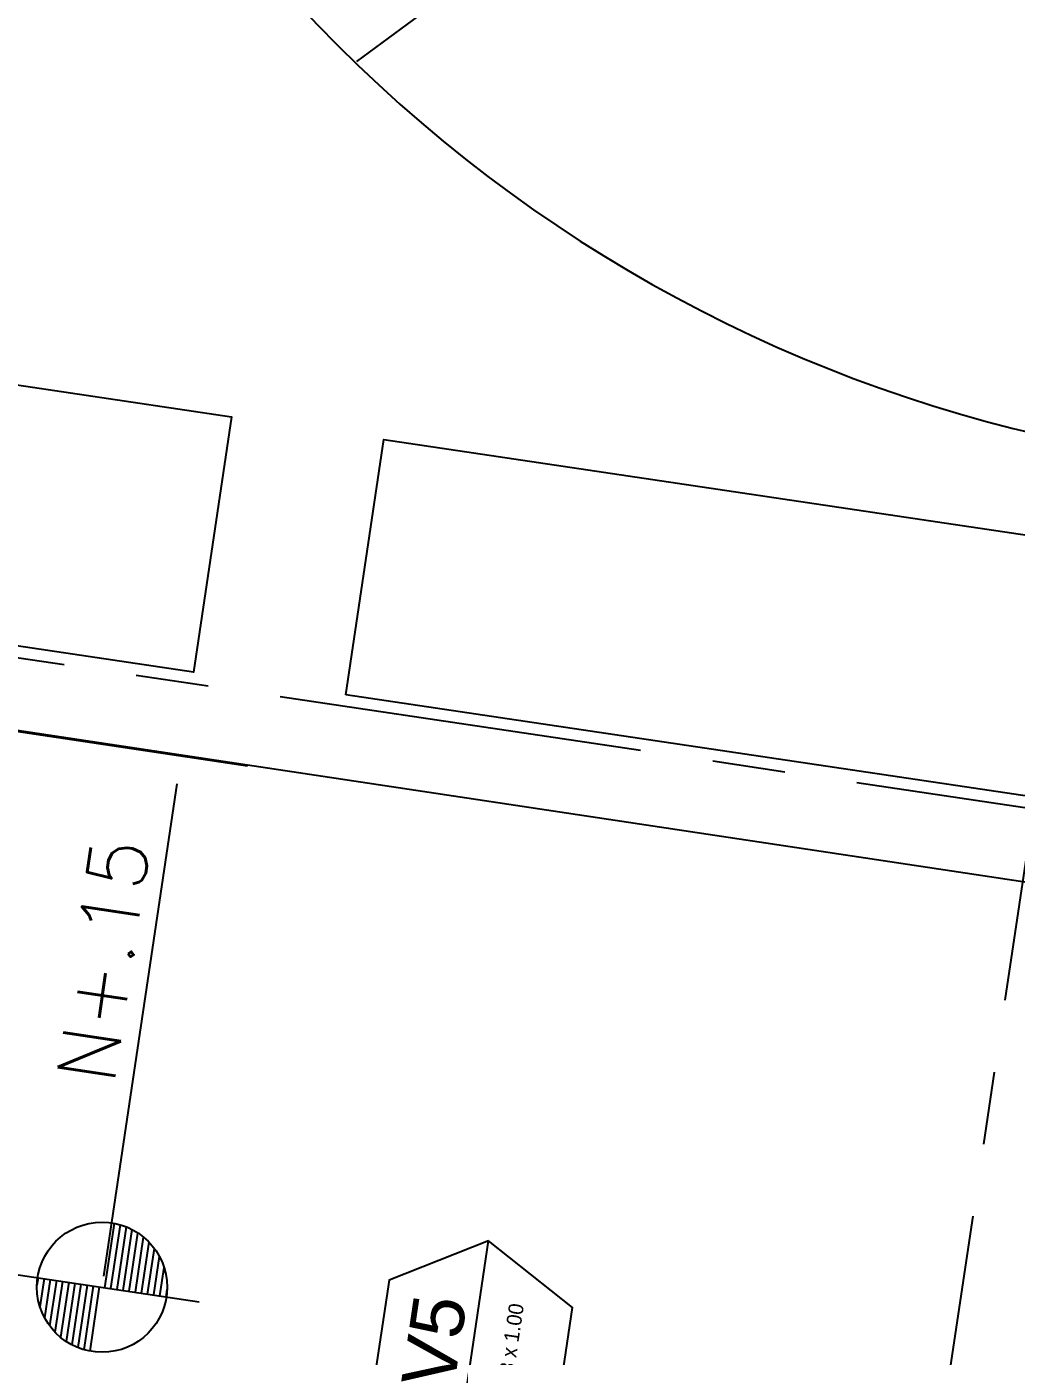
# Model space of a CAD drawing. Header units: millimetres. Extents: x 338 to 506, y 179 to 335.
# Drawn here: x 414.4 to 417.795, y 223.604 to 228.17 of the extents above; entities that cross this region are included whole.
import ezdxf
from ezdxf.enums import TextEntityAlignment as Align

# ---------------------------------------------------------------- set-up
doc = ezdxf.new("R2010")
doc.units = ezdxf.units.MM
for name, pattern in [('CENTER', [2, 1.25, -0.25, 0.25, -0.25]), ('DASHED2', [0.375, 0.25, -0.125]), ('HIDDEN', [0.375, 0.25, -0.125]), ('TRAZOS2', [9.525, 6.35, -3.175])]:
    doc.linetypes.add(name, pattern=pattern)
for name, color, linetype in [('DOORNOTE', 210, 'Continuous'), ('DOORNOTE___100', 210, 'Continuous'), ('EJES_DE_COLUMNA', 255, 'DASHED2'), ('MUROS', 32, 'Continuous'), ('PISO', 253, 'Continuous'), ('PROYECCION', 160, 'HIDDEN'), ('REJAS', 151, 'Continuous'), ('TEXTO', 7, 'Continuous'), ('TEXTOS', 7, 'Continuous')]:
    doc.layers.add(name, color=color, linetype=linetype)
doc.styles.add('ARIAL', font='txt', dxfattribs={"height": 1})
doc.styles.add('JUAN', font='txt', dxfattribs={"height": 0.135})
doc.styles.add('NOTAS', font='simplex.shx')

# ---------------------------------------------------------------- blocks, each defined once
blk = doc.blocks.new('*X724')
at = {"color": 0}
for p, q in [((3.3644, 4.875), (3.3824, 4.875)), ((3.3644, 4.86), (3.4337, 4.86)), ((3.3644, 4.845), (3.4583, 4.845)), ((3.3644, 4.83), (3.4758, 4.83)), ((3.3644, 4.815), (3.489, 4.815)), ((3.3644, 4.8), (3.4993, 4.8)), ((3.3644, 4.785), (3.5073, 4.785)), ((3.3644, 4.77), (3.5134, 4.77)), ((3.3644, 4.755), (3.5178, 4.755)), ((3.3644, 4.74), (3.5206, 4.74)), ((3.3644, 4.725), (3.522, 4.725))]:
    blk.add_line(p, q, dxfattribs=at)
blk = doc.blocks.new('*X723')
at = {"color": 0}
for p, q in [((3.3644, 4.875), (3.3824, 4.875)), ((3.3644, 4.86), (3.4337, 4.86)), ((3.3644, 4.845), (3.4583, 4.845)), ((3.3644, 4.83), (3.4758, 4.83)), ((3.3644, 4.815), (3.489, 4.815)), ((3.3644, 4.8), (3.4993, 4.8)), ((3.3644, 4.785), (3.5073, 4.785)), ((3.3644, 4.77), (3.5134, 4.77)), ((3.3644, 4.755), (3.5178, 4.755)), ((3.3644, 4.74), (3.5206, 4.74)), ((3.3644, 4.725), (3.522, 4.725))]:
    blk.add_line(p, q, dxfattribs=at)
blk = doc.blocks.new('*X943')
at = {"color": 0}
blk.add_line((49.3961, 77.0139), (49.1166, 77.2934), dxfattribs=at)
blk = doc.blocks.new('WWWDTAG')
at = {"layer": 'DOORNOTE'}
blk.add_line((-3.832, 0), (3.832, 0), dxfattribs=at)
blk.add_lwpolyline([(3.832, 0), (1.916, 3.318), (-1.916, 3.318), (-3.832, 0), (-1.916, -3.318), (1.916, -3.318)], close=True, dxfattribs=at)
at = {"layer": 'DOORNOTE', "style": 'ARIAL'}
for tag, p in [('DOORTYPE', (0, 1.391)), ('DOORNO.', (0, -1.59))]:
    blk.add_attdef(tag, text='', height=1.9, dxfattribs=at).set_placement(p, align=Align.MIDDLE)
blk = doc.blocks.new('EJES_ESTRUCTURALES')
at = {"layer": 'EJES_DE_COLUMNA', "color": 9, "linetype": 'CENTER'}
for p, q in [((678.14128, 131.2663), (678.14128, 199.7363)), ((661.47768, 169.90297), (759.37077, 169.90297))]:
    blk.add_line(p, q, dxfattribs=at)
blk = doc.blocks.new('A$C7152A42C')
for centre, radius, start, end in [((75.53771, 55.63801), 31.18038, 120.749982, 157.857706), ((53.17858, 74.38805), 5, 69.16676, 210.8678)]:
    blk.add_arc(centre, radius, start, end)
at = {"layer": 'PISO'}
blk.add_lwpolyline([(46.644, 59.71826), (59.58376, 59.71826), (59.60876, 89.55784), (46.694, 89.55784)], close=True, dxfattribs=at)
at = {"layer": 'PROYECCION', "linetype": 'TRAZOS2'}
blk.add_lwpolyline([(59.5954, 83.65779), (46.6704, 83.65784), (46.6704, 65.11826), (59.5954, 65.11822)], close=True, dxfattribs=at)
at = {"layer": 'REJAS', "color": 30}
for points in [[(46.96071, 81.6353), (47.84769, 81.6353), (47.84769, 77.53778), (46.96071, 77.53778)], [(46.96071, 77.00956), (47.84769, 77.00956), (47.84769, 72.91205), (46.96071, 72.91205)]]:
    blk.add_lwpolyline(points, close=True, dxfattribs=at)
at = {"layer": 'TEXTOS'}
for p, q in [((44.82579, 77.87408), (44.82579, 77.20071)), ((44.8641, 77.5374), (46.57327, 77.5374))]:
    blk.add_line(p, q, dxfattribs=at)
blk.add_circle((44.82579, 77.5374), 0.22338, dxfattribs=at)
at = {"layer": 'DOORNOTE___100', "color": 7}
ref = blk.add_blockref('WWWDTAG', (44.81104, 76.24885), dxfattribs=dict(at, xscale=0.0958358650524881, yscale=0.0958358650524881, zscale=0.0958358650524881))
ref.add_attrib('DOORNO.', '2.68 x 1.00', dxfattribs={"layer": 'DOORNOTE', "height": 0.0510432, "style": 'JUAN'}).set_placement((44.81104, 76.09648), align=Align.CENTER)
ref.add_attrib('DOORTYPE', 'V5', dxfattribs={"layer": 'DOORNOTE', "height": 0.182088, "style": 'ARIAL'}).set_placement((44.81104, 76.3822), align=Align.MIDDLE)
at = {"layer": 'EJES_DE_COLUMNA'}
blk.add_blockref('EJES_ESTRUCTURALES', (-631.22088, -95.28525), dxfattribs=at)
at = {"layer": 'PISO', "color": 8, "linetype": 'Continuous'}
blk.add_blockref('*X943', (0, 0), dxfattribs=at)
at = {"layer": 'TEXTOS', "xscale": -1.416262361090048, "yscale": 1.416262361090048, "zscale": 1.416262361090048}
blk.add_blockref('*X724', (49.59067, 70.85505), dxfattribs=at)
at = {"layer": 'TEXTOS', "xscale": -1.416262361090048, "yscale": 1.416262361090048, "zscale": 1.416262361090048, "rotation": 180}
blk.add_blockref('*X723', (40.0609, 84.21974), dxfattribs=at)
at = {"layer": 'TEXTO', "style": 'NOTAS'}
blk.add_text('N+.15', height=0.2, dxfattribs=at).set_placement((45.93686, 77.69827), align=Align.MIDDLE_CENTER)

msp = doc.modelspace()

# ---------------------------------------------------------------- block references
at = {"layer": 'MUROS', "color": 32, "rotation": 81.53046525965426}
msp.add_blockref('A$C7152A42C', (484.7482, 168.0844), dxfattribs=at)

doc.saveas('drawing.dxf')
